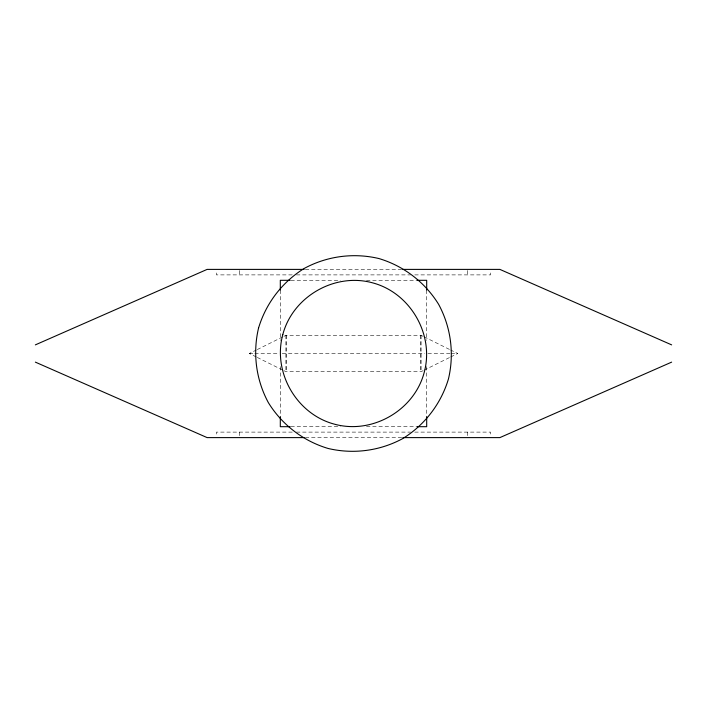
<?xml version="1.0" encoding="UTF-8"?>
<svg xmlns="http://www.w3.org/2000/svg" width="707" height="707" viewBox="0 0 707 707"><rect width="100%" height="100%" fill="white"/><g stroke="black" fill="none" stroke-linecap="round" stroke-linejoin="round"><path stroke-width="0.53" stroke-dasharray="3.54 2.65" d="M256.252 356.938L249.332 353.5L256.252 350.062M257.242 349.576L282.933 336.806M283.922 336.32L285.902 335.339L421.098 335.339L423.078 336.32M283.922 370.68L285.902 371.661L421.098 371.661L423.078 370.68M424.067 370.194L449.758 357.424M450.748 356.938L457.668 353.5L450.748 350.062M305.344 269.394L401.656 269.394M292.256 274.89L216.395 274.89L216.395 270.498M296.41 274.89L410.59 274.89M414.744 274.89L490.605 274.89L490.605 270.498M290.886 280.308L340.509 280.308M366.491 280.308L416.114 280.308M249.332 353.5L253.698 353.5M254.785 353.5L279.071 353.5M282.217 353.5L424.783 353.5M427.929 353.5L450.032 353.5M451.119 353.5L457.668 353.5M290.886 426.692L340.509 426.692M366.491 426.692L416.114 426.692M292.256 432.11L216.395 432.11L216.395 436.502M296.41 432.11L410.59 432.11M414.744 432.11L490.605 432.11L490.605 436.502M305.344 437.606L401.656 437.606M424.067 336.806L449.758 349.576M257.242 357.424L282.933 370.194M467.689 270.498L467.689 274.89M467.689 432.11L467.689 436.502M426.692 290.215L426.692 340.394M426.692 366.606L426.692 416.785M421.098 335.339L421.098 371.661M420.435 335.339L420.435 371.661M286.565 335.339L286.565 371.661M285.902 335.339L285.902 371.661M280.308 290.215L280.308 340.394M280.308 366.606L280.308 416.785M239.311 270.498L239.311 274.89M239.311 432.11L239.311 436.502"/><path stroke-width="1.06" d="M35.35 344.875L207.116 269.394L304.116 269.394M671.65 362.125L499.884 437.606L402.884 437.606M402.884 269.394L499.884 269.394L671.65 344.875M290.144 280.308L280.308 280.308L280.308 290.215M416.856 280.308L426.692 280.308L426.692 290.215M290.144 426.692L280.308 426.692L280.308 416.785M416.856 426.692L426.692 426.692L426.692 416.785M304.116 437.606L207.116 437.606L35.35 362.125M258.55 328.057C252.558 353.306 256.049 379.818 268.368 402.654C281.987 424.73 303.206 441.018 328.057 448.45C353.306 454.442 379.818 450.951 402.654 438.632C424.73 425.013 441.018 403.794 448.45 378.943C454.442 353.694 450.951 327.182 438.632 304.346C425.013 282.27 403.794 265.982 378.943 258.55C353.694 252.558 327.182 256.049 304.346 268.368C282.27 281.987 265.982 303.206 258.55 328.057M282.8 334.561C272.425 372.333 296.657 414.293 334.561 424.2C372.333 434.575 414.293 410.343 424.2 372.439C434.575 334.667 410.343 292.707 372.439 282.8C334.667 272.425 292.707 296.657 282.8 334.561"/></g></svg>
